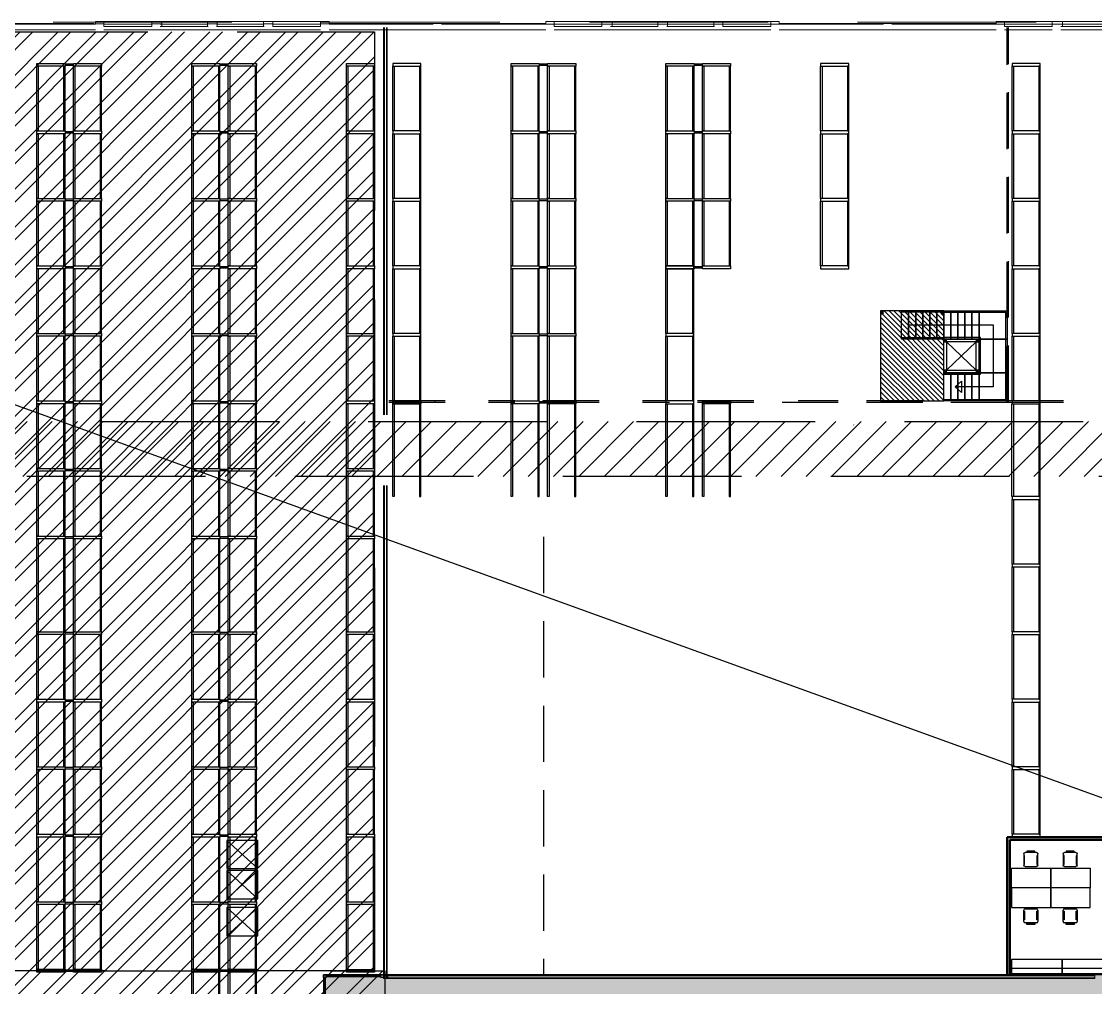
# Model space of a CAD drawing. Header units: millimetres. Extents: x 27 to 171, y 81 to 155.
# Drawn here: x 80.6 to 118.76, y 117.49 to 151.82 of the extents above; entities that cross this region are included whole.
import ezdxf

# ---------------------------------------------------------------- set-up
doc = ezdxf.new("R2010")
doc.units = ezdxf.units.MM
doc.linetypes.add('HIDDEN', pattern=[9.525, 6.35, -3.175])
doc.linetypes.add('IRI-OCASA-Layout R 9$0$HIDDEN', pattern=[0.375, 0.25, -0.125])
for name, color, linetype, lineweight in [('Durlock', 252, 'Continuous', 50), ('IRI-OCASA-Layout R 9$0$CERRAMIENTO CHAPA', 252, 'Continuous', 9), ('OCASA_TODAS_r08$0$CGC VIGAS', 252, 'HIDDEN', 15), ('OCASA_TODAS_r08$0$MURO BLOQUE CEMENTO 18', 252, 'Continuous', 20), ('OCASA_TODAS_r08$0$MURO BLOQUE CEMENTO 8', 252, 'Continuous', 20), ('OCASA_TODAS_r08$0$REVOQUES', 251, 'Continuous', 15)]:
    doc.layers.add(name, color=color, linetype=linetype, lineweight=lineweight)
for name, color, linetype in [('IRI-OCASA-Layout R 9$0$OCA_EST-BASTIDOR', 252, 'Continuous'), ('IRI-OCASA-Layout R 9$0$OCA_EST-LARGUERO', 252, 'Continuous'), ('IRI-OCASA-Layout R 9$0$OCA_EST-UB', 252, 'Continuous'), ('IRI-OCASA-Layout R 9$0$OCA_Mobiliario', 252, 'Continuous'), ('IRI-OCASA-Layout R 9$0$OCA_Racks', 252, 'Continuous'), ('IRI-OCASA-Layout R 9$0$OCA_Rejas', 252, 'IRI-OCASA-Layout R 9$0$HIDDEN')]:
    doc.layers.add(name, color=color, linetype=linetype)
doc.layers.get('IRI-OCASA-Layout R 9$0$OCA_Racks').off()

# ---------------------------------------------------------------- blocks, each defined once
blk = doc.blocks.new('OCASA_TODAS_r08$0$Estructura PB para Arquitectura')
at = {"layer": 'OCASA_TODAS_r08$0$CGC VIGAS', "lineweight": 9}
for p, q in [((1108.508588, 436.941425, -0.000029), (1217.409647, 436.941425, -0.000029)), ((1144.258901, 436.671425, -0.000029), (1148.109021, 436.671425, -0.000029)), ((1144.408901, 436.871425, -0.000029), (1148.109021, 436.871425, -0.000029)), ((1148.409021, 436.871425, -0.000029), (1150.108574, 436.871425, -0.000029)), ((1148.409021, 436.671425, -0.000029), (1150.258574, 436.671425, -0.000029)), ((1150.258574, 436.671425, -0.000029), (1152.258902, 436.671425, -0.000029)), ((1150.408574, 436.871425, -0.000029), (1152.108902, 436.871425, -0.000029)), ((1152.258902, 436.671425, -0.000029), (1154.258574, 436.671425, -0.000029)), ((1152.408902, 436.871425, -0.000029), (1154.108574, 436.871425, -0.000029)), ((1154.258574, 436.671425, -0.000029), (1156.109021, 436.671425, -0.000029)), ((1154.408574, 436.871425, -0.000029), (1156.109021, 436.871425, -0.000029)), ((1156.409021, 436.871425, -0.000029), (1160.108901, 436.871425, -0.000029)), ((1156.409021, 436.671425, -0.000029), (1160.258901, 436.671425, -0.000029)), ((1160.258901, 436.671425, -0.000029), (1164.108909, 436.671425, -0.000029)), ((1160.408901, 436.871425, -0.000029), (1164.108909, 436.871425, -0.000029)), ((1164.408909, 436.871425, -0.000029), (1166.108573, 436.871425, -0.000029)), ((1164.408909, 436.671425, -0.000029), (1166.258573, 436.671425, -0.000029)), ((1166.258573, 436.671425, -0.000029), (1168.258901, 436.671425, -0.000029)), ((1166.408573, 436.871425, -0.000029), (1168.108901, 436.871425, -0.000029)), ((1168.258901, 436.671425, -0.000029), (1170.258573, 436.671425, -0.000029)), ((1168.408901, 436.871425, -0.000029), (1170.108573, 436.871425, -0.000029)), ((1170.258573, 436.671425, -0.000029), (1172.108909, 436.671425, -0.000029)), ((1170.408573, 436.871425, -0.000029), (1172.108909, 436.871425, -0.000029)), ((1172.408909, 436.871425, -0.000029), (1176.108901, 436.871425, -0.000029)), ((1172.408909, 436.671425, -0.000029), (1176.258901, 436.671425, -0.000029)), ((1176.258901, 436.671425, -0.000029), (1180.108909, 436.671425, -0.000029)), ((1176.408901, 436.871425, -0.000029), (1180.108909, 436.871425, -0.000029)), ((1180.408909, 436.871425, -0.000029), (1182.258573, 436.871425, -0.000029)), ((1180.408909, 436.671425, -0.000029), (1182.108573, 436.671425, -0.000029)), ((1182.258573, 436.871425, -0.000029), (1184.108901, 436.871425, -0.000029)), ((1182.408573, 436.671425, -0.000029), (1184.258901, 436.671425, -0.000029))]:
    blk.add_line(p, q, dxfattribs=at)
blk = doc.blocks.new('IRI-OCASA-Layout R 9$0$OCA_Est-Modulo Simpl')
at = {"layer": 'IRI-OCASA-Layout R 9$0$OCA_EST-BASTIDOR'}
for points in [[(-37.329308, -174.55488), (-37.329308, -174.65488), (-38.329308, -174.65488), (-38.329308, -174.55488)], [(-37.329308, -176.95488), (-37.329308, -177.05488), (-38.329308, -177.05488), (-38.329308, -176.95488)]]:
    blk.add_lwpolyline(points, close=True, dxfattribs=at)
at = {"layer": 'IRI-OCASA-Layout R 9$0$OCA_EST-LARGUERO'}
for points in [[(-38.279308, -174.65488), (-38.279308, -176.95488), (-38.329308, -176.95488), (-38.329308, -174.65488)], [(-37.379308, -174.65488), (-37.379308, -176.95488), (-37.329308, -176.95488), (-37.329308, -174.65488)]]:
    blk.add_lwpolyline(points, close=True, dxfattribs=at)
blk = doc.blocks.new('IRI-OCASA-Layout R 9$0$OCA_Est-Modulo')
at = {"layer": 'IRI-OCASA-Layout R 9$0$OCA_EST-BASTIDOR'}
for points in [[(-42.829308, -169.940653), (-42.829308, -170.040653), (-43.829308, -170.040653), (-43.829308, -169.940653)], [(-41.529308, -169.940653), (-41.529308, -170.040653), (-42.529308, -170.040653), (-42.529308, -169.940653)], [(-42.829308, -172.340653), (-42.829308, -172.440653), (-43.829308, -172.440653), (-43.829308, -172.340653)], [(-41.529308, -172.340653), (-41.529308, -172.440653), (-42.529308, -172.440653), (-42.529308, -172.340653)]]:
    blk.add_lwpolyline(points, close=True, dxfattribs=at)
at = {"layer": 'IRI-OCASA-Layout R 9$0$OCA_EST-LARGUERO'}
for points in [[(-43.779308, -170.040653), (-43.779308, -172.340653), (-43.829308, -172.340653), (-43.829308, -170.040653)], [(-42.879308, -170.040653), (-42.879308, -172.340653), (-42.829308, -172.340653), (-42.829308, -170.040653)], [(-42.479308, -170.040653), (-42.479308, -172.340653), (-42.529308, -172.340653), (-42.529308, -170.040653)], [(-41.579308, -170.040653), (-41.579308, -172.340653), (-41.529308, -172.340653), (-41.529308, -170.040653)]]:
    blk.add_lwpolyline(points, close=True, dxfattribs=at)
at = {"layer": 'IRI-OCASA-Layout R 9$0$OCA_EST-UB'}
for points in [[(-42.529308, -170.010653), (-42.529308, -169.970653), (-42.829308, -169.970653), (-42.829308, -170.010653)], [(-42.529308, -172.410653), (-42.529308, -172.370653), (-42.829308, -172.370653), (-42.829308, -172.410653)]]:
    blk.add_lwpolyline(points, close=True, dxfattribs=at)
blk = doc.blocks.new('IRI-OCASA-Layout R 9$0$OCA_PALLET')
for p, q in [((414.447193, 97.067423), (415.447193, 95.967423)), ((415.447193, 97.067423), (414.447193, 95.967423))]:
    blk.add_line(p, q)
blk.add_lwpolyline([(414.447193, 97.067423), (415.447193, 97.067423), (415.447193, 95.967423), (414.447193, 95.967423)], close=True)
blk = doc.blocks.new('IRI-OCASA-Layout R 9$0$OCA_SILLA')
at = {"linetype": 'Continuous'}
for p, q in [((0.0549, 0.05), (0.0549, 0.4483)), ((0.1049, 0.4983), (0.5023, 0.4983)), ((0.5523, 0.4483), (0.5523, 0.05)), ((0.5023, 0), (0.1049, 0))]:
    blk.add_line(p, q, dxfattribs=at)
for points in [[(0, 0.1087), (0, 0.3889), (0.0427, 0.3889), (0.0427, 0.1087)], [(0.1654, 0.4663), (0.1654, 0.4876), (0.4749, 0.4876), (0.4749, 0.4663)], [(0.1681, 0.0207), (0.1681, 0.0394), (0.4749, 0.0394), (0.4749, 0.0207)]]:
    blk.add_lwpolyline(points, close=True, dxfattribs=at)
for centre, start, end in [((0.1049, 0.4483), 90, 180), ((0.5023, 0.4483), 0, 90), ((0.1049, 0.05), 180, 270), ((0.5023, 0.05), 270, 0)]:
    blk.add_arc(centre, 0.05, start, end, dxfattribs=at)
blk = doc.blocks.new('IRI-OCASA-Layout R 9$0$OCA_biblioteca')
for p, q in [((0.5, 1.8), (0, 1.8)), ((0, 1.8), (0, 0)), ((0.2, 1.8), (0.2, 0)), ((0.5, 0), (0.5, 1.8)), ((0, 0), (0.5, 0))]:
    blk.add_line(p, q)
blk = doc.blocks.new('Escalera_1')
h = blk.add_hatch()
h.set_pattern_fill('ANSI31', color=256, angle=-90, style=0)
h.set_pattern_definition([(315, (-550.65188, 397.19957), (0.088388348, 0.088388348), [])])
h.paths.add_polyline_path([(-2.25, 3.199998), (-4.502688, 3.200034), (-4.502688, 0.000034), (-2.25, 0.000034), (-2.25, 2.200034)])
h = blk.add_hatch()
h.set_pattern_fill('ANSI31', color=256, scale=0.25, angle=-90, style=0)
h.set_pattern_definition([(315, (-554.254534, 397.19688), (0.0220970869, 0.0220970869), [])])
edge = h.paths.add_edge_path()
edge.add_line((-4.5, 3.200034), (-4.5, 3.100034))
edge.add_line((-4.5, 3.100034), (-4.4, 3.100034))
edge.add_line((-4.4, 3.100034), (-4.4, 3.200034))
edge.add_line((-4.4, 3.200034), (-4.502688, 3.200034))
h = blk.add_hatch()
h.set_pattern_fill('ANSI31', color=256, scale=0.25, angle=-90, style=0)
h.set_pattern_definition([(315, (-553.75181, 395.54957), (0.0220970869, 0.0220970869), [])])
edge = h.paths.add_edge_path()
edge.add_line((-2.35, 3.199998), (-2.35, 3.099998))
edge.add_line((-2.35, 3.099998), (-2.25, 3.099998))
edge.add_line((-2.25, 3.099998), (-2.25, 3.199998))
edge.add_line((-2.25, 3.199998), (-2.352688, 3.199998))
h = blk.add_hatch()
h.set_pattern_fill('ANSI31', color=256, scale=0.25, angle=-90, style=0)
h.set_pattern_definition([(315, (-552.751776, 395.44957), (0.0220970869, 0.0220970869), [])])
edge = h.paths.add_edge_path()
edge.add_line((-2.25, 2.199964), (-2.25, 2.099964))
edge.add_line((-2.25, 2.099964), (-2.15, 2.099964))
edge.add_line((-2.15, 2.099964), (-2.15, 2.199964))
edge.add_line((-2.15, 2.199964), (-2.252688, 2.199964))
h = blk.add_hatch()
h.set_pattern_fill('ANSI31', color=256, scale=0.25, angle=-90, style=0)
h.set_pattern_definition([(315, (-552.751776, 394.302257), (0.0220970869, 0.0220970869), [])])
edge = h.paths.add_edge_path()
edge.add_line((-1.102688, 2.199964), (-1.102688, 2.099964))
edge.add_line((-1.102688, 2.099964), (-1.002688, 2.099964))
edge.add_line((-1.002688, 2.099964), (-1.002688, 2.199964))
edge.add_line((-1.002688, 2.199964), (-1.105376, 2.199964))
h = blk.add_hatch()
h.set_pattern_fill('ANSI31', color=256, scale=0.25, angle=-90, style=0)
h.set_pattern_definition([(315, (-551.651812, 395.44957), (0.0220970869, 0.0220970869), [])])
edge = h.paths.add_edge_path()
edge.add_line((-2.25, 1.1), (-2.25, 1))
edge.add_line((-2.25, 1), (-2.15, 1))
edge.add_line((-2.15, 1), (-2.15, 1.1))
edge.add_line((-2.15, 1.1), (-2.252688, 1.1))
h = blk.add_hatch()
h.set_pattern_fill('ANSI31', color=256, scale=0.25, angle=-90, style=0)
h.set_pattern_definition([(315, (-551.651812, 394.302257), (0.0220970869, 0.0220970869), [])])
edge = h.paths.add_edge_path()
edge.add_line((-1.102688, 1.1), (-1.102688, 1))
edge.add_line((-1.102688, 1), (-1.002688, 1))
edge.add_line((-1.002688, 1), (-1.002688, 1.1))
edge.add_line((-1.002688, 1.1), (-1.105376, 1.1))
for points in [[(-2.25, 3.199998), (-4.502688, 3.200034), (-4.502688, 0.000034), (-2.25, 0.000034), (-2.25, 2.200034), (-2.25, 2.200034), (-2.25, 3.199998)], [(-4.5, 3.200034), (-4.5, 3.100034), (-4.4, 3.100034), (-4.4, 3.200034), (-4.502688, 3.200034), (-4.502688, 3.200034)], [(-3.75, 3.200029), (-2.25, 3.200029), (-2.25, 3.150101), (-3.75, 3.150101), (-3.75, 3.200029)], [(-3.75, 2.199964), (-3.75, 3.199964), (-3.5, 3.199964), (-3.5, 2.199964), (-3.75, 2.199964)], [(-3.5, 2.199964), (-3.5, 3.199964), (-3.25, 3.199964), (-3.25, 2.199964), (-3.5, 2.199964)], [(-3.25, 2.2), (-3.25, 3.2), (-3, 3.2), (-3, 2.2), (-3.25, 2.2)], [(-3, 2.2), (-3, 3.2), (-2.75, 3.2), (-2.75, 2.2), (-3, 2.2)], [(-2.75, 2.2), (-2.75, 3.2), (-2.5, 3.2), (-2.5, 2.2), (-2.75, 2.2)], [(-2.5, 2.2), (-2.5, 3.2), (-2.25, 3.2), (-2.25, 2.2), (-2.5, 2.2)], [(-2.347312, 3.199998), (-2.347312, 3.099998), (-2.247312, 3.099998), (-2.247312, 3.199998), (-2.35, 3.199998), (-2.35, 3.199998)], [(-2.25, 2.2), (-2.25, 3.2), (-2, 3.2), (-2, 2.2), (-2.25, 2.2)], [(-2.25, 3.199964), (0, 3.199964), (0, 0.000034), (-2.25, 0.000036), (-2.25, 0.050036), (-0.05, 0.050036), (-0.05, 3.150036), (-2.25, 3.150036), (-2.25, 3.199964)], [(-2, 2.2), (-2, 3.2), (-1.75, 3.2), (-1.75, 2.2), (-2, 2.2)], [(-1.75, 2.2), (-1.75, 3.2), (-1.5, 3.2), (-1.5, 2.2), (-1.75, 2.2)], [(-1.5, 2.2), (-1.5, 3.2), (-1.25, 3.2), (-1.25, 2.2), (-1.5, 2.2)], [(-1.25, 2.2), (-1.25, 3.2), (-1, 3.2), (-1, 2.2), (-1.25, 2.2)], [(-1, 3.2), (0, 3.2), (0, 2.2), (-1, 2.2), (-1, 3.2)], [(-3.5, 2.700029), (-3.5, 2.700029), (-0.5, 2.700029), (-0.5, 0.500029), (-1.85, 0.500029)], [(-3.75, 2.249892), (-2.25, 2.249892), (-2.25, 2.199964), (-3.75, 2.199964), (-3.75, 2.249892)], [(-2.25, 2.199964), (-2.25, 2.099964), (-2.15, 2.099964), (-2.15, 2.199964), (-2.252688, 2.199964), (-2.252688, 2.199964)], [(-2.25, 2.199964), (-1, 2.2), (-1, 1), (-2.25, 1), (-2.25, 0.95), (-0.95, 0.95), (-0.95, 2.25), (-2.25, 2.249892), (-2.25, 2.2)], [(-2.15, 2.099964), (-2.15, 1.1), (-1.105376, 1.1), (-1.102688, 2.099964), (-2.15, 2.099964)], [(-2.15, 2.099964), (-1.105376, 1.1)], [(-2.15, 1.1), (-1.102688, 2.099964)], [(-1.102688, 2.199964), (-1.102688, 2.099964), (-1.002688, 2.099964), (-1.002688, 2.199964), (-1.105376, 2.199964), (-1.105376, 2.199964)], [(-1, 2.2), (0, 2.2), (0, 1), (-1, 1), (-1, 2.2)], [(-2.25, 1.1), (-2.25, 1), (-2.15, 1), (-2.15, 1.1), (-2.252688, 1.1), (-2.252688, 1.1)], [(-2.25, 0), (-2.25, 1), (-2, 1), (-2, 0), (-2.25, 0)], [(-2, 0), (-2, 1), (-1.75, 1), (-1.75, 0), (-2, 0)], [(-1.75, 0), (-1.75, 1), (-1.5, 1), (-1.5, 0), (-1.75, 0)], [(-1.5, 0), (-1.5, 1), (-1.25, 1), (-1.25, 0), (-1.5, 0)], [(-1.25, 0), (-1.25, 1), (-1, 1), (-1, 0), (-1.25, 0)], [(-1.102688, 1.1), (-1.102688, 1), (-1.002688, 1), (-1.002688, 1.1), (-1.105376, 1.1), (-1.105376, 1.1)], [(-1, 1), (0, 1), (0, 0), (-1, 0), (-1, 1)], [(-1.85, 0.500029), (-1.62, 0.7)], [(-1.85, 0.500029), (-1.62, 0.300036)], [(-1.62, 0.7), (-1.62, 0.300036)]]:
    blk.add_lwpolyline(points)

msp = doc.modelspace()

# ---------------------------------------------------------------- hatches: boundary and pattern name
at = {"linetype": 'HIDDEN'}
h = msp.add_hatch(dxfattribs=at)
h.set_pattern_fill('ANSI32', color=251, scale=0.1)
h.set_pattern_definition([(45, (42.3748, 6.8549), (-0.673519, 0.673519), []), (45, (42.8238, 6.8549), (-0.673519, 0.673519), [])])
h.paths.add_polyline_path([(69.21, 151.451), (93.144, 151.451), (93.144, 118.085), (69.21, 118.085)])
h.paths.add_polyline_path([(43.944, 118.085), (93.502, 118.085), (93.502, 115.635), (43.944, 115.635)])
h = msp.add_hatch(dxfattribs=at)
h.set_pattern_fill('LINE', color=251, scale=0.2, angle=45)
h.set_pattern_definition([(45, (40.0206, 11.51457), (-0.4490128, 0.4490128), [])])
h.paths.add_polyline_path([(45.295, 137.601), (125.232, 137.601), (125.232, 135.656), (45.295, 135.656)])
at = {"true_color": 0xff38ff}
h = msp.add_hatch(color=6, dxfattribs=at)
h.dxf.hatch_style = 1
h.paths.add_polyline_path([(46.295, 110.374), (46.295, 105.651), (43.744, 105.651), (43.644, 105.651), (43.733, 91.445), (44.887, 91.445), (44.887, 91.445), (44.898, 85.754), (95.501, 85.754), (95.501, 89.832), (102.71, 89.844), (102.71, 109.013), (147.022, 109.013), (147.022, 117.935), (91.324, 117.935), (91.324, 113.202), (75.374, 113.225), (75.374, 110.006), (67.244, 110.006), (67.244, 113.205), (61.671, 113.205), (61.671, 111.453), (59.644, 111.453), (59.644, 110.374)])

# ---------------------------------------------------------------- linework, layer by layer
at = {"color": 251, "linetype": 'HIDDEN'}
msp.add_lwpolyline([(69.21, 151.451), (93.144, 151.451), (93.144, 118.085), (69.21, 118.085)], close=True, dxfattribs=at)
at = {"color": 251, "linetype": 'HIDDEN', "elevation": 0}
for points in [[(45.295, 137.601), (125.232, 137.601), (125.232, 135.656), (45.295, 135.656)], [(43.944, 118.085), (93.502, 118.085), (93.502, 115.635), (43.944, 115.635)]]:
    msp.add_lwpolyline(points, close=True, dxfattribs=at)
at = {"layer": 'Defpoints', "color": 6}
msp.add_lwpolyline([(44.898, 85.754), (95.501, 85.754), (95.501, 89.832), (102.71, 89.844), (102.71, 109.013), (147.022, 109.013), (147.022, 117.935), (91.324, 117.935), (91.324, 113.202), (75.374, 113.225)], dxfattribs=at)
at = {"layer": 'Durlock'}
for p, q in [((122.295, 122.835, 0), (115.621, 122.835, 0)), ((115.621, 122.835, 0), (115.621, 117.935, 0)), ((122.295, 122.735, 0), (115.721, 122.735, 0)), ((115.721, 122.735, 0), (115.721, 117.935, 0))]:
    msp.add_line(p, q, dxfattribs=at)
at = {"layer": 'IRI-OCASA-Layout R 9$0$CERRAMIENTO CHAPA'}
for p, q in [((93.464, 151.605, 0), (93.464, 137.843, 0)), ((93.491, 151.605, 0), (93.491, 137.843, 0)), ((93.565, 151.605, 0), (93.565, 137.843, 0)), ((93.592, 151.605, 0), (93.592, 137.843, 0)), ((93.464, 135.326, 0), (93.464, 117.807, 0)), ((93.491, 135.326, 0), (93.491, 117.807, 0)), ((93.565, 135.326, 0), (93.565, 117.807, 0)), ((93.592, 135.326, 0), (93.592, 117.935, 0)), ((123.379, 117.935, 0), (93.572, 117.935, 0)), ((118.741, 117.935, 0), (118.741, 117.807, 0)), ((93.464, 117.807, 0), (93.572, 117.807, 0)), ((118.741, 117.908, 0), (93.572, 117.908, 0)), ((118.741, 117.834, 0), (93.572, 117.834, 0)), ((118.741, 117.834, 0), (93.572, 117.834, 0)), ((118.741, 117.807, 0), (93.572, 117.807, 0)), ((118.741, 117.807, 0), (93.572, 117.807, 0))]:
    msp.add_line(p, q, dxfattribs=at)
at = {"layer": 'IRI-OCASA-Layout R 9$0$OCA_EST-LARGUERO'}
for points in [[(94.792, 138.235), (93.792, 138.235), (93.792, 138.335), (94.792, 138.335)], [(93.842, 138.235), (93.842, 134.935), (93.792, 134.935), (93.792, 138.235)], [(94.742, 138.235), (94.742, 134.935), (94.792, 134.935), (94.792, 138.235)], [(98.992, 138.235), (97.992, 138.235), (97.992, 138.335), (98.992, 138.335)], [(98.042, 138.235), (98.042, 134.935), (97.992, 134.935), (97.992, 138.235)], [(98.942, 138.235), (98.942, 134.935), (98.992, 134.935), (98.992, 138.235)], [(99.342, 138.235), (99.342, 134.935), (99.292, 134.935), (99.292, 138.235)], [(100.242, 138.235), (100.242, 134.935), (100.292, 134.935), (100.292, 138.235)], [(103.542, 138.235), (103.542, 134.935), (103.492, 134.935), (103.492, 138.235)], [(104.442, 138.235), (104.442, 134.935), (104.492, 134.935), (104.492, 138.235)]]:
    msp.add_lwpolyline(points, close=True, dxfattribs=at)
at = {"layer": 'IRI-OCASA-Layout R 9$0$OCA_EST-LARGUERO', "elevation": 0}
for points in [[(105.793, 138.235), (104.793, 138.235), (104.793, 138.335), (105.793, 138.335)], [(104.843, 138.235), (104.843, 134.935), (104.793, 134.935), (104.793, 138.235)], [(105.743, 138.235), (105.743, 134.935), (105.793, 134.935), (105.793, 138.235)], [(115.843, 138.235), (115.843, 134.935), (115.793, 134.935), (115.793, 138.235)], [(116.743, 138.235), (116.743, 134.935), (116.793, 134.935), (116.793, 138.235)], [(81.194, 133.435), (81.194, 130.135), (81.144, 130.135), (81.144, 133.435)], [(82.094, 133.435), (82.094, 130.135), (82.144, 130.135), (82.144, 133.435)], [(82.494, 133.435), (82.494, 130.135), (82.444, 130.135), (82.444, 133.435)], [(83.394, 133.435), (83.394, 130.135), (83.444, 130.135), (83.444, 133.435)], [(86.694, 133.435), (86.694, 130.135), (86.644, 130.135), (86.644, 133.435)], [(87.594, 133.435), (87.594, 130.135), (87.644, 130.135), (87.644, 133.435)], [(87.994, 133.435), (87.994, 130.135), (87.944, 130.135), (87.944, 133.435)], [(88.894, 133.435), (88.894, 130.135), (88.944, 130.135), (88.944, 133.435)], [(92.194, 133.435), (92.194, 130.135), (92.144, 130.135), (92.144, 133.435)], [(93.094, 133.435), (93.094, 130.135), (93.144, 130.135), (93.144, 133.435)]]:
    msp.add_lwpolyline(points, close=True, dxfattribs=at)
at = {"layer": 'IRI-OCASA-Layout R 9$0$OCA_Mobiliario'}
msp.add_line((43.624, 151.483), (147.111, 114.064), dxfattribs=at)
at = {"layer": 'IRI-OCASA-Layout R 9$0$OCA_Mobiliario', "color": 253, "elevation": 0}
for points in [[(115.771, 121.035), (115.771, 121.735), (117.171, 121.735), (117.171, 121.035)], [(117.171, 121.035), (117.171, 121.735), (118.571, 121.735), (118.571, 121.035)]]:
    msp.add_lwpolyline(points, dxfattribs=at)
for points in [[(117.171, 120.335), (117.171, 121.035), (115.771, 121.035), (115.771, 120.335)], [(118.571, 120.335), (118.571, 121.035), (117.171, 121.035), (117.171, 120.335)]]:
    msp.add_lwpolyline(points, close=True, dxfattribs=at)
at = {"layer": 'IRI-OCASA-Layout R 9$0$OCA_Rejas', "ltscale": 8}
for p, q in [((115.621, 138.285, 0), (115.621, 151.605, 0)), ((115.671, 138.305, 0), (115.671, 151.605, 0)), ((95.651, 138.335, 0), (93.592, 138.335)), ((95.651, 138.285, 0), (93.592, 138.285)), ((95.299, 138.285, 0), (95.299, 138.335, 0)), ((101.123, 138.335, 0), (97.188, 138.335, 0)), ((101.123, 138.285, 0), (97.188, 138.285, 0)), ((99.117, 138.335), (99.117, 138.285)), ((99.167, 138.335), (99.167, 138.285)), ((106.623, 138.335, 0), (102.66, 138.335, 0)), ((115.621, 138.285, 0), (102.66, 138.285, 0)), ((115.621, 138.335, 0), (108.19, 138.335, 0)), ((117.626, 138.335, 0), (115.621, 138.335, 0)), ((117.626, 138.285, 0), (115.621, 138.285, 0)), ((110.169, 137.471, 0), (110.169, 137.484, 0)), ((99.149, 133.504), (99.149, 117.935))]:
    msp.add_line(p, q, dxfattribs=at)
at = {"layer": 'IRI-OCASA-Layout R 9$0$OCA_Rejas', "elevation": 0}
for points in [[(91.424, 117.84), (91.324, 117.84), (91.324, 117.94), (91.424, 117.94)], [(93.464, 117.84), (93.364, 117.84), (93.364, 117.94), (93.464, 117.94)], [(93.501, 117.908), (93.601, 117.908), (93.601, 117.808), (93.501, 117.808)]]:
    msp.add_lwpolyline(points, close=True, dxfattribs=at)
at = {"layer": 'IRI-OCASA-Layout R 9$0$OCA_Rejas', "ltscale": 8, "elevation": 0}
for points in [[(91.394, 117.84), (91.354, 117.84), (91.354, 116.405), (91.394, 116.405)], [(93.353, 117.865), (91.424, 117.865), (91.424, 117.915), (93.353, 117.915)]]:
    msp.add_lwpolyline(points, close=True, dxfattribs=at)
at = {"layer": 'OCASA_TODAS_r08$0$MURO BLOQUE CEMENTO 18'}
for p, q in [((85.584, 151.643), (85.524, 151.643)), ((87.206, 151.643), (87.225, 151.643)), ((87.546, 151.643), (87.525, 151.643)), ((89.194, 151.642), (89.224, 151.642)), ((101.584, 151.642), (101.524, 151.642)), ((103.206, 151.642), (103.225, 151.642)), ((103.546, 151.642), (103.525, 151.642)), ((105.194, 151.642), (105.224, 151.642)), ((117.584, 151.642), (117.524, 151.642))]:
    msp.add_line(p, q, dxfattribs=at)
for points in [[(83.525, 151.823), (83.525, 151.643), (85.223, 151.643), (85.223, 151.823), (83.524, 151.823)], [(85.584, 151.823), (85.584, 151.643), (87.206, 151.643), (87.206, 151.823), (85.584, 151.823)], [(87.546, 151.823), (87.546, 151.643), (89.194, 151.643), (89.194, 151.823), (87.524, 151.823)], [(89.523, 151.823), (89.523, 151.643), (91.225, 151.643), (91.225, 151.823), (89.523, 151.823)], [(99.524, 151.822), (99.524, 151.642), (101.223, 151.642), (101.223, 151.822), (99.524, 151.822)], [(101.584, 151.822), (101.584, 151.642), (103.206, 151.642), (103.206, 151.822), (101.523, 151.822)], [(103.546, 151.822), (103.546, 151.642), (105.194, 151.642), (105.194, 151.822), (103.524, 151.822)], [(105.523, 151.822), (105.523, 151.642), (107.224, 151.642), (107.224, 151.822), (105.523, 151.822)], [(115.524, 151.822), (115.524, 151.642), (117.223, 151.642), (117.223, 151.822), (115.524, 151.822)], [(117.584, 151.822), (117.584, 151.642), (119.206, 151.642), (119.206, 151.822), (117.523, 151.822)]]:
    msp.add_lwpolyline(points, dxfattribs=at)
at = {"layer": 'OCASA_TODAS_r08$0$MURO BLOQUE CEMENTO 8'}
for p, q in [((91.525, 151.725, 0), (91.525, 151.733)), ((99.225, 151.725, 0), (99.225, 151.732)), ((115.225, 151.732), (115.225, 151.725, 0))]:
    msp.add_line(p, q, dxfattribs=at)
for points in [[(83.225, 151.823), (83.225, 151.733), (83.525, 151.733), (83.525, 151.823), (83.225, 151.823)], [(85.223, 151.823), (85.223, 151.733), (85.584, 151.733), (85.584, 151.823), (85.223, 151.823)], [(87.206, 151.823), (87.206, 151.733), (87.546, 151.733), (87.546, 151.823), (87.206, 151.823)], [(89.194, 151.823), (89.194, 151.733), (89.523, 151.733), (89.523, 151.823), (89.194, 151.823)], [(91.225, 151.823), (91.225, 151.733), (91.525, 151.733), (91.525, 151.823), (91.525, 151.823), (91.224, 151.823)], [(99.225, 151.822), (99.225, 151.732), (99.524, 151.732), (99.524, 151.822), (99.225, 151.822)], [(101.223, 151.822), (101.223, 151.732), (101.584, 151.732), (101.584, 151.822), (101.223, 151.822)], [(103.206, 151.822), (103.206, 151.732), (103.546, 151.732), (103.546, 151.822), (103.206, 151.822)], [(105.194, 151.822), (105.194, 151.732), (105.523, 151.732), (105.523, 151.822), (105.194, 151.822)], [(107.224, 151.822), (107.224, 151.732), (107.525, 151.732), (107.525, 151.822), (107.525, 151.822), (107.224, 151.822)], [(115.225, 151.822), (115.225, 151.732), (115.524, 151.732), (115.524, 151.822), (115.225, 151.822)], [(117.223, 151.822), (117.223, 151.732), (117.584, 151.732), (117.584, 151.822), (117.223, 151.822)]]:
    msp.add_lwpolyline(points, dxfattribs=at)
at = {"layer": 'OCASA_TODAS_r08$0$REVOQUES'}
for points in [[(75.525, 151.745), (83.184, 151.745)], [(91.525, 151.745), (99.225, 151.745)], [(107.525, 151.745), (115.225, 151.745)]]:
    msp.add_lwpolyline(points, dxfattribs=at)

# ---------------------------------------------------------------- block references
at = {"color": 31, "true_color": 0xfebd57}
msp.add_blockref('OCASA_TODAS_r08$0$Estructura PB para Arquitectura', (-1064.884, -285.147), dxfattribs=at)
msp.add_blockref('Escalera_1', (115.621, 138.335, 0))
at = {"layer": 'IRI-OCASA-Layout R 9$0$OCA_Mobiliario', "xscale": -1}
for name, p, rotation in [('IRI-OCASA-Layout R 9$0$OCA_PALLET', (-8.073, -292.735, 0), 270), ('IRI-OCASA-Layout R 9$0$OCA_SILLA', (116.709, 122.34, 0), 90), ('IRI-OCASA-Layout R 9$0$OCA_SILLA', (118.109, 122.34, 0), 90), ('IRI-OCASA-Layout R 9$0$OCA_PALLET', (-8.073, -293.803, 0), 270), ('IRI-OCASA-Layout R 9$0$OCA_PALLET', (-8.073, -295.12, 0), 270)]:
    msp.add_blockref(name, p, dxfattribs=dict(at, rotation=rotation))
at = {"layer": 'IRI-OCASA-Layout R 9$0$OCA_Mobiliario', "rotation": 90}
for name, p in [('IRI-OCASA-Layout R 9$0$OCA_SILLA', (116.709, 119.729, 0)), ('IRI-OCASA-Layout R 9$0$OCA_SILLA', (118.109, 119.729, 0)), ('IRI-OCASA-Layout R 9$0$OCA_biblioteca', (117.571, 117.981, 0)), ('IRI-OCASA-Layout R 9$0$OCA_biblioteca', (119.371, 117.981, 0))]:
    msp.add_blockref(name, p, dxfattribs=at)
at = {"layer": 'IRI-OCASA-Layout R 9$0$OCA_Racks'}
for name, p in [('IRI-OCASA-Layout R 9$0$OCA_Est-Modulo', (124.974, 320.275, 0)), ('IRI-OCASA-Layout R 9$0$OCA_Est-Modulo', (130.474, 320.275, 0)), ('IRI-OCASA-Layout R 9$0$OCA_Est-Modulo Simpl', (130.474, 324.889, 0)), ('IRI-OCASA-Layout R 9$0$OCA_Est-Modulo', (141.823, 320.275, 0)), ('IRI-OCASA-Layout R 9$0$OCA_Est-Modulo', (147.323, 320.275, 0)), ('IRI-OCASA-Layout R 9$0$OCA_Est-Modulo', (124.974, 317.875, 0)), ('IRI-OCASA-Layout R 9$0$OCA_Est-Modulo', (130.474, 317.875, 0)), ('IRI-OCASA-Layout R 9$0$OCA_Est-Modulo Simpl', (130.474, 322.489, 0)), ('IRI-OCASA-Layout R 9$0$OCA_Est-Modulo', (141.823, 317.875, 0)), ('IRI-OCASA-Layout R 9$0$OCA_Est-Modulo', (147.323, 317.875, 0)), ('IRI-OCASA-Layout R 9$0$OCA_Est-Modulo', (124.974, 315.475, 0)), ('IRI-OCASA-Layout R 9$0$OCA_Est-Modulo', (130.474, 315.475, 0)), ('IRI-OCASA-Layout R 9$0$OCA_Est-Modulo Simpl', (130.474, 320.089, 0)), ('IRI-OCASA-Layout R 9$0$OCA_Est-Modulo', (141.823, 315.475, 0)), ('IRI-OCASA-Layout R 9$0$OCA_Est-Modulo', (147.323, 315.475, 0)), ('IRI-OCASA-Layout R 9$0$OCA_Est-Modulo', (124.974, 313.075, 0)), ('IRI-OCASA-Layout R 9$0$OCA_Est-Modulo', (130.474, 313.075, 0)), ('IRI-OCASA-Layout R 9$0$OCA_Est-Modulo Simpl', (130.474, 317.689, 0)), ('IRI-OCASA-Layout R 9$0$OCA_Est-Modulo', (141.823, 313.075, 0)), ('IRI-OCASA-Layout R 9$0$OCA_Est-Modulo', (124.974, 310.675, 0)), ('IRI-OCASA-Layout R 9$0$OCA_Est-Modulo', (130.474, 310.675, 0)), ('IRI-OCASA-Layout R 9$0$OCA_Est-Modulo Simpl', (130.474, 315.289, 0)), ('IRI-OCASA-Layout R 9$0$OCA_Est-Modulo', (141.823, 310.675, 0)), ('IRI-OCASA-Layout R 9$0$OCA_Est-Modulo', (124.974, 308.275, 0)), ('IRI-OCASA-Layout R 9$0$OCA_Est-Modulo', (130.474, 308.275, 0)), ('IRI-OCASA-Layout R 9$0$OCA_Est-Modulo Simpl', (130.474, 312.889, 0)), ('IRI-OCASA-Layout R 9$0$OCA_Est-Modulo', (124.974, 305.875, 0)), ('IRI-OCASA-Layout R 9$0$OCA_Est-Modulo', (130.474, 305.875, 0)), ('IRI-OCASA-Layout R 9$0$OCA_Est-Modulo Simpl', (130.474, 310.489, 0)), ('IRI-OCASA-Layout R 9$0$OCA_Est-Modulo', (124.974, 300.075, 0)), ('IRI-OCASA-Layout R 9$0$OCA_Est-Modulo', (130.474, 300.075, 0)), ('IRI-OCASA-Layout R 9$0$OCA_Est-Modulo Simpl', (130.474, 304.689, 0)), ('IRI-OCASA-Layout R 9$0$OCA_Est-Modulo', (124.974, 297.675, 0)), ('IRI-OCASA-Layout R 9$0$OCA_Est-Modulo', (130.474, 297.675, 0)), ('IRI-OCASA-Layout R 9$0$OCA_Est-Modulo Simpl', (130.474, 302.289, 0)), ('IRI-OCASA-Layout R 9$0$OCA_Est-Modulo', (124.974, 295.275, 0)), ('IRI-OCASA-Layout R 9$0$OCA_Est-Modulo', (130.474, 295.275, 0)), ('IRI-OCASA-Layout R 9$0$OCA_Est-Modulo Simpl', (130.474, 299.889, 0)), ('IRI-OCASA-Layout R 9$0$OCA_Est-Modulo', (124.974, 292.875, 0)), ('IRI-OCASA-Layout R 9$0$OCA_Est-Modulo', (130.474, 292.875, 0)), ('IRI-OCASA-Layout R 9$0$OCA_Est-Modulo Simpl', (130.474, 297.489, 0)), ('IRI-OCASA-Layout R 9$0$OCA_Est-Modulo', (124.974, 290.475, 0)), ('IRI-OCASA-Layout R 9$0$OCA_Est-Modulo', (130.474, 290.475, 0)), ('IRI-OCASA-Layout R 9$0$OCA_Est-Modulo Simpl', (130.474, 295.089, 0)), ('IRI-OCASA-Layout R 9$0$OCA_Est-Modulo Simpl', (130.474, 295.089, 0)), ('IRI-OCASA-Layout R 9$0$OCA_Est-Modulo', (130.474, 288.075, 0))]:
    msp.add_blockref(name, p, dxfattribs=at)
at = {"layer": 'IRI-OCASA-Layout R 9$0$OCA_Racks', "xscale": -1}
for p in [(56.462, 324.889, 0), (71.664, 324.889, 0), (78.464, 324.889, 0), (56.462, 322.489, 0), (71.664, 322.489, 0), (78.464, 322.489, 0), (56.462, 320.089, 0), (71.664, 320.089, 0), (78.464, 320.089, 0), (56.462, 317.689, 0), (66.164, 317.689, 0), (78.464, 317.689, 0), (56.462, 315.289, 0), (66.164, 315.289, 0), (78.464, 315.289, 0), (78.464, 309.489, 0), (78.464, 307.089, 0), (78.464, 304.689, 0), (78.464, 302.289, 0), (78.464, 299.889, 0)]:
    msp.add_blockref('IRI-OCASA-Layout R 9$0$OCA_Est-Modulo Simpl', p, dxfattribs=at)

doc.saveas('drawing.dxf')
